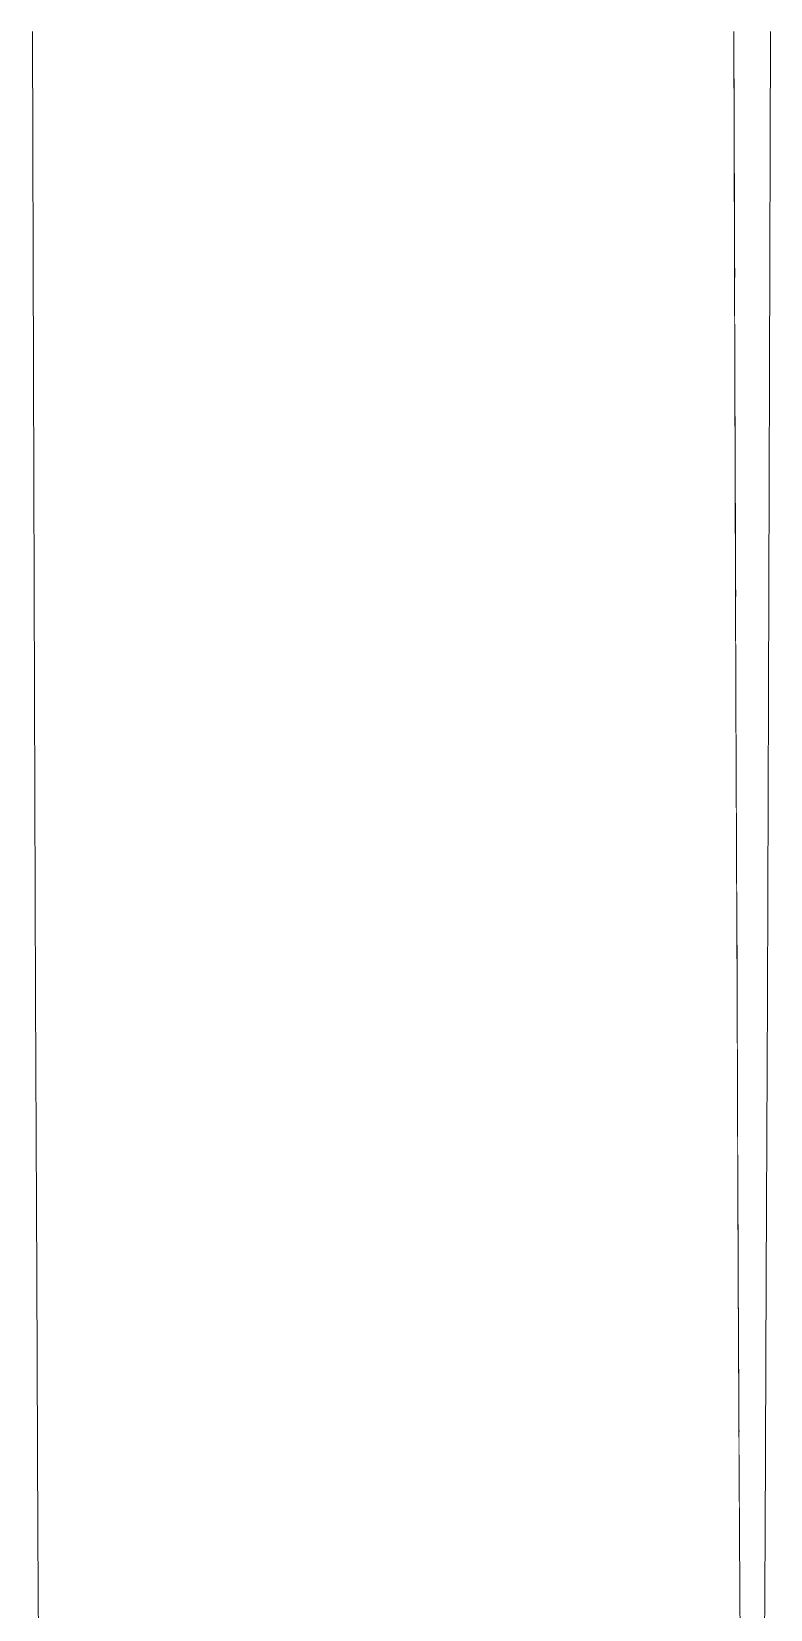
# Model space of a CAD drawing. Header units: metres. Extents: x -0.7 to 10.5, y -2 to 12.8.
# Drawn here: x 6.43661 to 6.45031, y 1.95967 to 1.9889 of the extents above; entities that cross this region are included whole.
import ezdxf

# ---------------------------------------------------------------- set-up
doc = ezdxf.new("R2010")
doc.units = ezdxf.units.M
doc.header["$MEASUREMENT"] = 0
doc.linetypes.add('Xref_Alzado 1$0$Wipeout_Contour', pattern=[1000, 0, -1000])
doc.layers.add('Xref_Alzado 1$0$Interior - Mobiliario', color=7, linetype='Continuous')
doc.layers.add('Xref_Alzado 1$0$Interior - Mobiliario _Pen_No__81', color=7, linetype='Continuous', lineweight=13, true_color=0x6a6a6a)

# ---------------------------------------------------------------- blocks, each defined once
blk = doc.blocks.new('Xref_Alzado 1$0$Section Element_140')
at = {"color": 254, "linetype": 'Xref_Alzado 1$0$Wipeout_Contour', "lineweight": 0, "ltscale": 47225.694819}
blk.add_wipeout([(-11597.965, -2204.446), (-11598.191, -2205.381), (-11598.175, -2212.12), (-11597.949, -2211.095)], dxfattribs=at).dxf.layer = 'Xref_Alzado 1$0$Interior - Mobiliario'
at = {"color": 254, "linetype": 'Xref_Alzado 1$0$Wipeout_Contour', "lineweight": 0, "ltscale": 47228.131321}
blk.add_wipeout([(-11598.191, -2205.381), (-11598.845, -2206.253), (-11598.828, -2213.075), (-11598.175, -2212.12)], dxfattribs=at).dxf.layer = 'Xref_Alzado 1$0$Interior - Mobiliario'
at = {"color": 254, "linetype": 'Xref_Alzado 1$0$Wipeout_Contour', "lineweight": 0, "ltscale": 47232.087799}
blk.add_wipeout([(-11598.845, -2206.253), (-11599.882, -2207.001), (-11599.865, -2213.895), (-11598.828, -2213.075)], dxfattribs=at).dxf.layer = 'Xref_Alzado 1$0$Interior - Mobiliario'
at = {"color": 254, "linetype": 'Xref_Alzado 1$0$Wipeout_Contour', "lineweight": 0, "ltscale": 47230.519729}
blk.add_wipeout([(-11597.949, -2211.095), (-11598.175, -2212.12), (-11598.157, -2218.528), (-11597.931, -2217.418)], dxfattribs=at).dxf.layer = 'Xref_Alzado 1$0$Interior - Mobiliario'
at = {"color": 254, "linetype": 'Xref_Alzado 1$0$Wipeout_Contour', "lineweight": 0, "ltscale": 47237.294112}
blk.add_wipeout([(-11599.882, -2207.001), (-11601.231, -2207.575), (-11601.214, -2214.524), (-11599.865, -2213.895)], dxfattribs=at).dxf.layer = 'Xref_Alzado 1$0$Interior - Mobiliario'
at = {"color": 254, "linetype": 'Xref_Alzado 1$0$Wipeout_Contour', "lineweight": 0, "ltscale": 47233.020468}
blk.add_wipeout([(-11598.175, -2212.12), (-11598.828, -2213.075), (-11598.81, -2219.562), (-11598.157, -2218.528)], dxfattribs=at).dxf.layer = 'Xref_Alzado 1$0$Interior - Mobiliario'
at = {"color": 254, "linetype": 'Xref_Alzado 1$0$Wipeout_Contour', "lineweight": 0, "ltscale": 47243.395317}
blk.add_wipeout([(-11601.231, -2207.575), (-11602.8, -2207.936), (-11602.783, -2214.919), (-11601.214, -2214.524)], dxfattribs=at).dxf.layer = 'Xref_Alzado 1$0$Interior - Mobiliario'
at = {"color": 254, "linetype": 'Xref_Alzado 1$0$Wipeout_Contour', "lineweight": 0, "ltscale": 47237.034421}
blk.add_wipeout([(-11598.828, -2213.075), (-11599.865, -2213.895), (-11599.846, -2220.45), (-11598.81, -2219.562)], dxfattribs=at).dxf.layer = 'Xref_Alzado 1$0$Interior - Mobiliario'
at = {"color": 254, "linetype": 'Xref_Alzado 1$0$Wipeout_Contour', "lineweight": 0, "ltscale": 47235.095935}
blk.add_wipeout([(-11597.931, -2217.418), (-11598.157, -2218.528), (-11598.137, -2224.579), (-11597.912, -2223.388)], dxfattribs=at).dxf.layer = 'Xref_Alzado 1$0$Interior - Mobiliario'
at = {"color": 254, "linetype": 'Xref_Alzado 1$0$Wipeout_Contour', "lineweight": 0, "ltscale": 47249.975574}
blk.add_wipeout([(-11602.8, -2207.936), (-11604.483, -2208.059), (-11604.466, -2215.054), (-11602.783, -2214.919)], dxfattribs=at).dxf.layer = 'Xref_Alzado 1$0$Interior - Mobiliario'
at = {"color": 254, "linetype": 'Xref_Alzado 1$0$Wipeout_Contour', "lineweight": 0, "ltscale": 47242.287477}
blk.add_wipeout([(-11599.865, -2213.895), (-11601.214, -2214.524), (-11601.195, -2221.132), (-11599.846, -2220.45)], dxfattribs=at).dxf.layer = 'Xref_Alzado 1$0$Interior - Mobiliario'
at = {"color": 254, "linetype": 'Xref_Alzado 1$0$Wipeout_Contour', "lineweight": 0, "ltscale": 47237.657766}
blk.add_wipeout([(-11598.157, -2218.528), (-11598.81, -2219.562), (-11598.79, -2225.688), (-11598.137, -2224.579)], dxfattribs=at).dxf.layer = 'Xref_Alzado 1$0$Interior - Mobiliario'
at = {"color": 254, "linetype": 'Xref_Alzado 1$0$Wipeout_Contour', "lineweight": 0, "ltscale": 47256.585837}
blk.add_wipeout([(-11604.483, -2208.059), (-11606.165, -2207.936), (-11606.148, -2214.919), (-11604.466, -2215.054)], dxfattribs=at).dxf.layer = 'Xref_Alzado 1$0$Interior - Mobiliario'
at = {"color": 254, "linetype": 'Xref_Alzado 1$0$Wipeout_Contour', "lineweight": 0, "ltscale": 47248.421483}
blk.add_wipeout([(-11601.214, -2214.524), (-11602.783, -2214.919), (-11602.765, -2221.56), (-11601.195, -2221.132)], dxfattribs=at).dxf.layer = 'Xref_Alzado 1$0$Interior - Mobiliario'
at = {"color": 254, "linetype": 'Xref_Alzado 1$0$Wipeout_Contour', "lineweight": 0, "ltscale": 47241.726381}
blk.add_wipeout([(-11598.81, -2219.562), (-11599.846, -2220.45), (-11599.827, -2226.64), (-11598.79, -2225.688)], dxfattribs=at).dxf.layer = 'Xref_Alzado 1$0$Interior - Mobiliario'
at = {"color": 254, "linetype": 'Xref_Alzado 1$0$Wipeout_Contour', "lineweight": 0, "ltscale": 47239.401692}
blk.add_wipeout([(-11597.912, -2223.388), (-11598.137, -2224.579), (-11598.117, -2230.245), (-11597.891, -2228.98)], dxfattribs=at).dxf.layer = 'Xref_Alzado 1$0$Interior - Mobiliario'
at = {"color": 254, "linetype": 'Xref_Alzado 1$0$Wipeout_Contour', "lineweight": 0, "ltscale": 47262.775698}
blk.add_wipeout([(-11606.165, -2207.936), (-11607.731, -2207.575), (-11607.714, -2214.524), (-11606.148, -2214.919)], dxfattribs=at).dxf.layer = 'Xref_Alzado 1$0$Interior - Mobiliario'
at = {"color": 254, "linetype": 'Xref_Alzado 1$0$Wipeout_Contour', "lineweight": 0, "ltscale": 47255.018351}
blk.add_wipeout([(-11602.783, -2214.919), (-11604.466, -2215.054), (-11604.448, -2221.706), (-11602.765, -2221.56)], dxfattribs=at).dxf.layer = 'Xref_Alzado 1$0$Interior - Mobiliario'
at = {"color": 254, "linetype": 'Xref_Alzado 1$0$Wipeout_Contour', "lineweight": 0, "ltscale": 47247.023895}
blk.add_wipeout([(-11599.846, -2220.45), (-11601.195, -2221.132), (-11601.175, -2227.371), (-11599.827, -2226.64)], dxfattribs=at).dxf.layer = 'Xref_Alzado 1$0$Interior - Mobiliario'
at = {"color": 254, "linetype": 'Xref_Alzado 1$0$Wipeout_Contour', "lineweight": 0, "ltscale": 47242.02115}
blk.add_wipeout([(-11598.137, -2224.579), (-11598.79, -2225.688), (-11598.77, -2231.425), (-11598.117, -2230.245)], dxfattribs=at).dxf.layer = 'Xref_Alzado 1$0$Interior - Mobiliario'
at = {"color": 254, "linetype": 'Xref_Alzado 1$0$Wipeout_Contour', "lineweight": 0, "ltscale": 47268.124055}
blk.add_wipeout([(-11607.731, -2207.575), (-11609.074, -2207.001), (-11609.057, -2213.895), (-11607.714, -2214.524)], dxfattribs=at).dxf.layer = 'Xref_Alzado 1$0$Interior - Mobiliario'
at = {"color": 254, "linetype": 'Xref_Alzado 1$0$Wipeout_Contour', "lineweight": 0, "ltscale": 47261.627897}
blk.add_wipeout([(-11604.466, -2215.054), (-11606.148, -2214.919), (-11606.129, -2221.56), (-11604.448, -2221.706)], dxfattribs=at).dxf.layer = 'Xref_Alzado 1$0$Interior - Mobiliario'
at = {"color": 254, "linetype": 'Xref_Alzado 1$0$Wipeout_Contour', "lineweight": 0, "ltscale": 47253.189102}
blk.add_wipeout([(-11601.195, -2221.132), (-11602.765, -2221.56), (-11602.745, -2227.83), (-11601.175, -2227.371)], dxfattribs=at).dxf.layer = 'Xref_Alzado 1$0$Interior - Mobiliario'
at = {"color": 254, "linetype": 'Xref_Alzado 1$0$Wipeout_Contour', "lineweight": 0, "ltscale": 47246.141332}
blk.add_wipeout([(-11598.79, -2225.688), (-11599.827, -2226.64), (-11599.806, -2232.437), (-11598.77, -2231.425)], dxfattribs=at).dxf.layer = 'Xref_Alzado 1$0$Interior - Mobiliario'
at = {"color": 254, "linetype": 'Xref_Alzado 1$0$Wipeout_Contour', "lineweight": 0, "ltscale": 47243.416392}
blk.add_wipeout([(-11597.891, -2228.98), (-11598.117, -2230.245), (-11598.095, -2235.505), (-11597.87, -2234.169)], dxfattribs=at).dxf.layer = 'Xref_Alzado 1$0$Interior - Mobiliario'
at = {"color": 254, "linetype": 'Xref_Alzado 1$0$Wipeout_Contour', "lineweight": 0, "ltscale": 47272.266522}
blk.add_wipeout([(-11609.074, -2207.001), (-11610.103, -2206.253), (-11610.086, -2213.075), (-11609.057, -2213.895)], dxfattribs=at).dxf.layer = 'Xref_Alzado 1$0$Interior - Mobiliario'
at = {"color": 254, "linetype": 'Xref_Alzado 1$0$Wipeout_Contour', "lineweight": 0, "ltscale": 47267.799767}
blk.add_wipeout([(-11606.148, -2214.919), (-11607.714, -2214.524), (-11607.695, -2221.132), (-11606.129, -2221.56)], dxfattribs=at).dxf.layer = 'Xref_Alzado 1$0$Interior - Mobiliario'
at = {"color": 254, "linetype": 'Xref_Alzado 1$0$Wipeout_Contour', "lineweight": 0, "ltscale": 47259.80177}
blk.add_wipeout([(-11602.765, -2221.56), (-11604.448, -2221.706), (-11604.427, -2227.987), (-11602.745, -2227.83)], dxfattribs=at).dxf.layer = 'Xref_Alzado 1$0$Interior - Mobiliario'
at = {"color": 254, "linetype": 'Xref_Alzado 1$0$Wipeout_Contour', "lineweight": 0, "ltscale": 47251.480788}
blk.add_wipeout([(-11599.827, -2226.64), (-11601.175, -2227.371), (-11601.154, -2233.214), (-11599.806, -2232.437)], dxfattribs=at).dxf.layer = 'Xref_Alzado 1$0$Interior - Mobiliario'
at = {"color": 254, "linetype": 'Xref_Alzado 1$0$Wipeout_Contour', "lineweight": 0, "ltscale": 47246.089713}
blk.add_wipeout([(-11598.117, -2230.245), (-11598.77, -2231.425), (-11598.747, -2236.749), (-11598.095, -2235.505)], dxfattribs=at).dxf.layer = 'Xref_Alzado 1$0$Interior - Mobiliario'
at = {"color": 254, "linetype": 'Xref_Alzado 1$0$Wipeout_Contour', "lineweight": 0, "ltscale": 47274.920832}
blk.add_wipeout([(-11610.103, -2206.253), (-11610.748, -2205.381), (-11610.732, -2212.12), (-11610.086, -2213.075)], dxfattribs=at).dxf.layer = 'Xref_Alzado 1$0$Interior - Mobiliario'
at = {"color": 254, "linetype": 'Xref_Alzado 1$0$Wipeout_Contour', "lineweight": 0, "ltscale": 47273.114102}
blk.add_wipeout([(-11607.714, -2214.524), (-11609.057, -2213.895), (-11609.039, -2220.45), (-11607.695, -2221.132)], dxfattribs=at).dxf.layer = 'Xref_Alzado 1$0$Interior - Mobiliario'
at = {"color": 254, "linetype": 'Xref_Alzado 1$0$Wipeout_Contour', "lineweight": 0, "ltscale": 47266.410633}
blk.add_wipeout([(-11604.448, -2221.706), (-11606.129, -2221.56), (-11606.109, -2227.83), (-11604.427, -2227.987)], dxfattribs=at).dxf.layer = 'Xref_Alzado 1$0$Interior - Mobiliario'
at = {"color": 254, "linetype": 'Xref_Alzado 1$0$Wipeout_Contour', "lineweight": 0, "ltscale": 47257.675428}
blk.add_wipeout([(-11601.175, -2227.371), (-11602.745, -2227.83), (-11602.723, -2233.703), (-11601.154, -2233.214)], dxfattribs=at).dxf.layer = 'Xref_Alzado 1$0$Interior - Mobiliario'
at = {"color": 254, "linetype": 'Xref_Alzado 1$0$Wipeout_Contour', "lineweight": 0, "ltscale": 47250.258092}
blk.add_wipeout([(-11598.77, -2231.425), (-11599.806, -2232.437), (-11599.783, -2237.818), (-11598.747, -2236.749)], dxfattribs=at).dxf.layer = 'Xref_Alzado 1$0$Interior - Mobiliario'
at = {"color": 254, "linetype": 'Xref_Alzado 1$0$Wipeout_Contour', "lineweight": 0, "ltscale": 47247.120697}
blk.add_wipeout([(-11597.87, -2234.169), (-11598.095, -2235.505), (-11598.072, -2240.333), (-11597.847, -2238.934)], dxfattribs=at).dxf.layer = 'Xref_Alzado 1$0$Interior - Mobiliario'
at = {"color": 254, "linetype": 'Xref_Alzado 1$0$Wipeout_Contour', "lineweight": 0, "ltscale": 47275.905726}
blk.add_wipeout([(-11610.748, -2205.381), (-11610.965, -2204.446), (-11610.948, -2211.095), (-11610.732, -2212.12)], dxfattribs=at).dxf.layer = 'Xref_Alzado 1$0$Interior - Mobiliario'
at = {"color": 254, "linetype": 'Xref_Alzado 1$0$Wipeout_Contour', "lineweight": 0, "ltscale": 47277.208852}
blk.add_wipeout([(-11609.057, -2213.895), (-11610.086, -2213.075), (-11610.068, -2219.562), (-11609.039, -2220.45)], dxfattribs=at).dxf.layer = 'Xref_Alzado 1$0$Interior - Mobiliario'
at = {"color": 254, "linetype": 'Xref_Alzado 1$0$Wipeout_Contour', "lineweight": 0, "ltscale": 47272.565391}
blk.add_wipeout([(-11606.129, -2221.56), (-11607.695, -2221.132), (-11607.675, -2227.371), (-11606.109, -2227.83)], dxfattribs=at).dxf.layer = 'Xref_Alzado 1$0$Interior - Mobiliario'
at = {"color": 254, "linetype": 'Xref_Alzado 1$0$Wipeout_Contour', "lineweight": 0, "ltscale": 47264.303003}
blk.add_wipeout([(-11602.745, -2227.83), (-11604.427, -2227.987), (-11604.406, -2233.87), (-11602.723, -2233.703)], dxfattribs=at).dxf.layer = 'Xref_Alzado 1$0$Interior - Mobiliario'
at = {"color": 254, "linetype": 'Xref_Alzado 1$0$Wipeout_Contour', "lineweight": 0, "ltscale": 47255.636751}
blk.add_wipeout([(-11599.806, -2232.437), (-11601.154, -2233.214), (-11601.131, -2238.637), (-11599.783, -2237.818)], dxfattribs=at).dxf.layer = 'Xref_Alzado 1$0$Interior - Mobiliario'
at = {"color": 254, "linetype": 'Xref_Alzado 1$0$Wipeout_Contour', "lineweight": 0, "ltscale": 47249.843827}
blk.add_wipeout([(-11598.095, -2235.505), (-11598.747, -2236.749), (-11598.724, -2241.637), (-11598.072, -2240.333)], dxfattribs=at).dxf.layer = 'Xref_Alzado 1$0$Interior - Mobiliario'
at = {"color": 254, "linetype": 'Xref_Alzado 1$0$Wipeout_Contour', "lineweight": 0, "ltscale": 47279.80502}
blk.add_wipeout([(-11610.086, -2213.075), (-11610.732, -2212.12), (-11610.714, -2218.528), (-11610.068, -2219.562)], dxfattribs=at).dxf.layer = 'Xref_Alzado 1$0$Interior - Mobiliario'
at = {"color": 254, "linetype": 'Xref_Alzado 1$0$Wipeout_Contour', "lineweight": 0, "ltscale": 47277.847367}
blk.add_wipeout([(-11607.695, -2221.132), (-11609.039, -2220.45), (-11609.019, -2226.64), (-11607.675, -2227.371)], dxfattribs=at).dxf.layer = 'Xref_Alzado 1$0$Interior - Mobiliario'
at = {"color": 254, "linetype": 'Xref_Alzado 1$0$Wipeout_Contour', "lineweight": 0, "ltscale": 47270.911223}
blk.add_wipeout([(-11604.427, -2227.987), (-11606.109, -2227.83), (-11606.088, -2233.703), (-11604.406, -2233.87)], dxfattribs=at).dxf.layer = 'Xref_Alzado 1$0$Interior - Mobiliario'
at = {"color": 254, "linetype": 'Xref_Alzado 1$0$Wipeout_Contour', "lineweight": 0, "ltscale": 47261.858904}
blk.add_wipeout([(-11601.154, -2233.214), (-11602.723, -2233.703), (-11602.701, -2239.153), (-11601.131, -2238.637)], dxfattribs=at).dxf.layer = 'Xref_Alzado 1$0$Interior - Mobiliario'
at = {"color": 254, "linetype": 'Xref_Alzado 1$0$Wipeout_Contour', "lineweight": 0, "ltscale": 47254.056778}
blk.add_wipeout([(-11598.747, -2236.749), (-11599.783, -2237.818), (-11599.76, -2242.757), (-11598.724, -2241.637)], dxfattribs=at).dxf.layer = 'Xref_Alzado 1$0$Interior - Mobiliario'
at = {"color": 254, "linetype": 'Xref_Alzado 1$0$Wipeout_Contour', "lineweight": 0, "ltscale": 47250.496653}
blk.add_wipeout([(-11597.847, -2238.934), (-11598.072, -2240.333), (-11598.048, -2244.711), (-11597.823, -2243.253)], dxfattribs=at).dxf.layer = 'Xref_Alzado 1$0$Interior - Mobiliario'
at = {"color": 254, "linetype": 'Xref_Alzado 1$0$Wipeout_Contour', "lineweight": 0, "ltscale": 47280.72529}
blk.add_wipeout([(-11610.732, -2212.12), (-11610.948, -2211.095), (-11610.931, -2217.418), (-11610.714, -2218.528)], dxfattribs=at).dxf.layer = 'Xref_Alzado 1$0$Interior - Mobiliario'
at = {"color": 254, "linetype": 'Xref_Alzado 1$0$Wipeout_Contour', "lineweight": 0, "ltscale": 47281.896735}
blk.add_wipeout([(-11609.039, -2220.45), (-11610.068, -2219.562), (-11610.049, -2225.688), (-11609.019, -2226.64)], dxfattribs=at).dxf.layer = 'Xref_Alzado 1$0$Interior - Mobiliario'
at = {"color": 254, "linetype": 'Xref_Alzado 1$0$Wipeout_Contour', "lineweight": 0, "ltscale": 47277.049838}
blk.add_wipeout([(-11606.109, -2227.83), (-11607.675, -2227.371), (-11607.654, -2233.214), (-11606.088, -2233.703)], dxfattribs=at).dxf.layer = 'Xref_Alzado 1$0$Interior - Mobiliario'
at = {"color": 254, "linetype": 'Xref_Alzado 1$0$Wipeout_Contour', "lineweight": 0, "ltscale": 47268.500412}
blk.add_wipeout([(-11602.723, -2233.703), (-11604.406, -2233.87), (-11604.383, -2239.329), (-11602.701, -2239.153)], dxfattribs=at).dxf.layer = 'Xref_Alzado 1$0$Interior - Mobiliario'
at = {"color": 254, "linetype": 'Xref_Alzado 1$0$Wipeout_Contour', "lineweight": 0, "ltscale": 59059.328682}
blk.add_wipeout([(-11597.856, -2237.017), (-11597.847, -2238.934), (-11597.834, -2241.352), (-11597.621, -2241.795), (-11597.598, -2237.534)], dxfattribs=at).dxf.layer = 'Xref_Alzado 1$0$Interior - Mobiliario'
at = {"color": 254, "linetype": 'Xref_Alzado 1$0$Wipeout_Contour', "lineweight": 0, "ltscale": 47259.471691}
blk.add_wipeout([(-11599.783, -2237.818), (-11601.131, -2238.637), (-11601.108, -2243.617), (-11599.76, -2242.757)], dxfattribs=at).dxf.layer = 'Xref_Alzado 1$0$Interior - Mobiliario'
at = {"layer": 'Xref_Alzado 1$0$Interior - Mobiliario _Pen_No__81', "color": 251, "linetype": 'Continuous', "lineweight": 13, "true_color": 0x6a6a6a}
blk.add_line((-11597.847, -2238.934), (-11597.823, -2243.253), dxfattribs=at)
at = {"color": 254, "linetype": 'Xref_Alzado 1$0$Wipeout_Contour', "lineweight": 0, "ltscale": 47284.437606}
blk.add_wipeout([(-11610.068, -2219.562), (-11610.714, -2218.528), (-11610.694, -2224.579), (-11610.049, -2225.688)], dxfattribs=at).dxf.layer = 'Xref_Alzado 1$0$Interior - Mobiliario'
at = {"color": 254, "linetype": 'Xref_Alzado 1$0$Wipeout_Contour', "lineweight": 0, "ltscale": 47282.301286}
blk.add_wipeout([(-11607.675, -2227.371), (-11609.019, -2226.64), (-11608.998, -2232.437), (-11607.654, -2233.214)], dxfattribs=at).dxf.layer = 'Xref_Alzado 1$0$Interior - Mobiliario'
at = {"color": 254, "linetype": 'Xref_Alzado 1$0$Wipeout_Contour', "lineweight": 0, "ltscale": 47275.108031}
blk.add_wipeout([(-11604.406, -2233.87), (-11606.088, -2233.703), (-11606.065, -2239.153), (-11604.383, -2239.329)], dxfattribs=at).dxf.layer = 'Xref_Alzado 1$0$Interior - Mobiliario'
at = {"color": 254, "linetype": 'Xref_Alzado 1$0$Wipeout_Contour', "lineweight": 0, "ltscale": 47247.641246}
blk.add_wipeout([(-11597.598, -2237.534), (-11597.621, -2241.795), (-11597.397, -2243.253), (-11597.373, -2238.934)], dxfattribs=at).dxf.layer = 'Xref_Alzado 1$0$Interior - Mobiliario'
at = {"color": 254, "linetype": 'Xref_Alzado 1$0$Wipeout_Contour', "lineweight": 0, "ltscale": 47265.719288}
blk.add_wipeout([(-11601.131, -2238.637), (-11602.701, -2239.153), (-11602.677, -2244.157), (-11601.108, -2243.617)], dxfattribs=at).dxf.layer = 'Xref_Alzado 1$0$Interior - Mobiliario'
at = {"color": 254, "linetype": 'Xref_Alzado 1$0$Wipeout_Contour', "lineweight": 0, "ltscale": 47285.296418}
blk.add_wipeout([(-11610.714, -2218.528), (-11610.931, -2217.418), (-11610.912, -2223.388), (-11610.694, -2224.579)], dxfattribs=at).dxf.layer = 'Xref_Alzado 1$0$Interior - Mobiliario'
at = {"color": 254, "linetype": 'Xref_Alzado 1$0$Wipeout_Contour', "lineweight": 0, "ltscale": 47286.30784}
blk.add_wipeout([(-11609.019, -2226.64), (-11610.049, -2225.688), (-11610.028, -2231.425), (-11608.998, -2232.437)], dxfattribs=at).dxf.layer = 'Xref_Alzado 1$0$Interior - Mobiliario'
at = {"color": 254, "linetype": 'Xref_Alzado 1$0$Wipeout_Contour', "lineweight": 0, "ltscale": 59055.011023}
blk.add_wipeout([(-11597.878, -2232.257), (-11597.87, -2234.169), (-11597.856, -2237.017), (-11597.598, -2237.534), (-11597.575, -2232.834)], dxfattribs=at).dxf.layer = 'Xref_Alzado 1$0$Interior - Mobiliario'
at = {"color": 254, "linetype": 'Xref_Alzado 1$0$Wipeout_Contour', "lineweight": 0, "ltscale": 47281.231556}
blk.add_wipeout([(-11606.088, -2233.703), (-11607.654, -2233.214), (-11607.631, -2238.637), (-11606.065, -2239.153)], dxfattribs=at).dxf.layer = 'Xref_Alzado 1$0$Interior - Mobiliario'
at = {"color": 254, "linetype": 'Xref_Alzado 1$0$Wipeout_Contour', "lineweight": 0, "ltscale": 47272.373681}
blk.add_wipeout([(-11602.701, -2239.153), (-11604.383, -2239.329), (-11604.359, -2244.341), (-11602.677, -2244.157)], dxfattribs=at).dxf.layer = 'Xref_Alzado 1$0$Interior - Mobiliario'
at = {"layer": 'Xref_Alzado 1$0$Interior - Mobiliario _Pen_No__81', "color": 251, "linetype": 'Continuous', "lineweight": 13, "true_color": 0x6a6a6a}
for p, q in [((-11610.948, -2211.095), (-11610.931, -2217.418)), ((-11597.87, -2234.169), (-11597.847, -2238.934))]:
    blk.add_line(p, q, dxfattribs=at)
at = {"color": 254, "linetype": 'Xref_Alzado 1$0$Wipeout_Contour', "lineweight": 0, "ltscale": 47288.796548}
blk.add_wipeout([(-11610.049, -2225.688), (-11610.694, -2224.579), (-11610.674, -2230.245), (-11610.028, -2231.425)], dxfattribs=at).dxf.layer = 'Xref_Alzado 1$0$Interior - Mobiliario'
at = {"color": 254, "linetype": 'Xref_Alzado 1$0$Wipeout_Contour', "lineweight": 0, "ltscale": 47286.454469}
blk.add_wipeout([(-11607.654, -2233.214), (-11608.998, -2232.437), (-11608.975, -2237.818), (-11607.631, -2238.637)], dxfattribs=at).dxf.layer = 'Xref_Alzado 1$0$Interior - Mobiliario'
at = {"color": 254, "linetype": 'Xref_Alzado 1$0$Wipeout_Contour', "lineweight": 0, "ltscale": 47244.131274}
blk.add_wipeout([(-11597.575, -2232.834), (-11597.598, -2237.534), (-11597.373, -2238.934), (-11597.35, -2234.169)], dxfattribs=at).dxf.layer = 'Xref_Alzado 1$0$Interior - Mobiliario'
at = {"color": 254, "linetype": 'Xref_Alzado 1$0$Wipeout_Contour', "lineweight": 0, "ltscale": 47278.980743}
blk.add_wipeout([(-11604.383, -2239.329), (-11606.065, -2239.153), (-11606.041, -2244.157), (-11604.359, -2244.341)], dxfattribs=at).dxf.layer = 'Xref_Alzado 1$0$Interior - Mobiliario'
at = {"layer": 'Xref_Alzado 1$0$Interior - Mobiliario _Pen_No__81', "color": 251, "linetype": 'Continuous', "lineweight": 13, "true_color": 0x6a6a6a}
blk.add_line((-11597.397, -2243.253), (-11597.373, -2238.934), dxfattribs=at)
at = {"color": 254, "linetype": 'Xref_Alzado 1$0$Wipeout_Contour', "lineweight": 0, "ltscale": 47289.597388}
blk.add_wipeout([(-11610.694, -2224.579), (-11610.912, -2223.388), (-11610.891, -2228.98), (-11610.674, -2230.245)], dxfattribs=at).dxf.layer = 'Xref_Alzado 1$0$Interior - Mobiliario'
at = {"color": 254, "linetype": 'Xref_Alzado 1$0$Wipeout_Contour', "lineweight": 0, "ltscale": 59050.305623}
blk.add_wipeout([(-11597.898, -2227.093), (-11597.891, -2228.98), (-11597.878, -2232.257), (-11597.575, -2232.834), (-11597.554, -2227.714)], dxfattribs=at).dxf.layer = 'Xref_Alzado 1$0$Interior - Mobiliario'
at = {"color": 254, "linetype": 'Xref_Alzado 1$0$Wipeout_Contour', "lineweight": 0, "ltscale": 47290.421007}
blk.add_wipeout([(-11608.998, -2232.437), (-11610.028, -2231.425), (-11610.006, -2236.749), (-11608.975, -2237.818)], dxfattribs=at).dxf.layer = 'Xref_Alzado 1$0$Interior - Mobiliario'
at = {"color": 254, "linetype": 'Xref_Alzado 1$0$Wipeout_Contour', "lineweight": 0, "ltscale": 47285.090314}
blk.add_wipeout([(-11606.065, -2239.153), (-11607.631, -2238.637), (-11607.608, -2243.617), (-11606.041, -2244.157)], dxfattribs=at).dxf.layer = 'Xref_Alzado 1$0$Interior - Mobiliario'
at = {"layer": 'Xref_Alzado 1$0$Interior - Mobiliario _Pen_No__81', "color": 251, "linetype": 'Continuous', "lineweight": 13, "true_color": 0x6a6a6a}
for p, q in [((-11610.931, -2217.418), (-11610.912, -2223.388)), ((-11597.891, -2228.98), (-11597.87, -2234.169))]:
    blk.add_line(p, q, dxfattribs=at)
at = {"color": 254, "linetype": 'Xref_Alzado 1$0$Wipeout_Contour', "lineweight": 0, "ltscale": 47240.305945}
blk.add_wipeout([(-11597.554, -2227.714), (-11597.575, -2232.834), (-11597.35, -2234.169), (-11597.329, -2228.98)], dxfattribs=at).dxf.layer = 'Xref_Alzado 1$0$Interior - Mobiliario'
at = {"color": 254, "linetype": 'Xref_Alzado 1$0$Wipeout_Contour', "lineweight": 0, "ltscale": 47292.860958}
blk.add_wipeout([(-11610.028, -2231.425), (-11610.674, -2230.245), (-11610.652, -2235.505), (-11610.006, -2236.749)], dxfattribs=at).dxf.layer = 'Xref_Alzado 1$0$Interior - Mobiliario'
at = {"color": 254, "linetype": 'Xref_Alzado 1$0$Wipeout_Contour', "lineweight": 0, "ltscale": 47290.286838}
blk.add_wipeout([(-11607.631, -2238.637), (-11608.975, -2237.818), (-11608.952, -2242.757), (-11607.608, -2243.617)], dxfattribs=at).dxf.layer = 'Xref_Alzado 1$0$Interior - Mobiliario'
at = {"layer": 'Xref_Alzado 1$0$Interior - Mobiliario _Pen_No__81', "color": 251, "linetype": 'Continuous', "lineweight": 13, "true_color": 0x6a6a6a}
blk.add_line((-11597.373, -2238.934), (-11597.35, -2234.169), dxfattribs=at)
at = {"color": 254, "linetype": 'Xref_Alzado 1$0$Wipeout_Contour', "lineweight": 0, "ltscale": 59045.234017}
blk.add_wipeout([(-11597.918, -2221.547), (-11597.912, -2223.388), (-11597.898, -2227.093), (-11597.554, -2227.714), (-11597.534, -2222.198)], dxfattribs=at).dxf.layer = 'Xref_Alzado 1$0$Interior - Mobiliario'
at = {"color": 254, "linetype": 'Xref_Alzado 1$0$Wipeout_Contour', "lineweight": 0, "ltscale": 47293.607617}
blk.add_wipeout([(-11610.674, -2230.245), (-11610.891, -2228.98), (-11610.87, -2234.169), (-11610.652, -2235.505)], dxfattribs=at).dxf.layer = 'Xref_Alzado 1$0$Interior - Mobiliario'
at = {"color": 254, "linetype": 'Xref_Alzado 1$0$Wipeout_Contour', "lineweight": 0, "ltscale": 47294.216368}
blk.add_wipeout([(-11608.975, -2237.818), (-11610.006, -2236.749), (-11609.982, -2241.637), (-11608.952, -2242.757)], dxfattribs=at).dxf.layer = 'Xref_Alzado 1$0$Interior - Mobiliario'
at = {"layer": 'Xref_Alzado 1$0$Interior - Mobiliario _Pen_No__81', "color": 251, "linetype": 'Continuous', "lineweight": 13, "true_color": 0x6a6a6a}
for p, q in [((-11610.912, -2223.388), (-11610.891, -2228.98)), ((-11597.912, -2223.388), (-11597.891, -2228.98))]:
    blk.add_line(p, q, dxfattribs=at)
at = {"color": 254, "linetype": 'Xref_Alzado 1$0$Wipeout_Contour', "lineweight": 0, "ltscale": 47236.183506}
blk.add_wipeout([(-11597.534, -2222.198), (-11597.554, -2227.714), (-11597.329, -2228.98), (-11597.308, -2223.388)], dxfattribs=at).dxf.layer = 'Xref_Alzado 1$0$Interior - Mobiliario'
at = {"color": 254, "linetype": 'Xref_Alzado 1$0$Wipeout_Contour', "lineweight": 0, "ltscale": 47296.611231}
blk.add_wipeout([(-11610.006, -2236.749), (-11610.652, -2235.505), (-11610.629, -2240.333), (-11609.982, -2241.637)], dxfattribs=at).dxf.layer = 'Xref_Alzado 1$0$Interior - Mobiliario'
at = {"layer": 'Xref_Alzado 1$0$Interior - Mobiliario _Pen_No__81', "color": 251, "linetype": 'Continuous', "lineweight": 13, "true_color": 0x6a6a6a}
blk.add_line((-11597.35, -2234.169), (-11597.329, -2228.98), dxfattribs=at)
at = {"color": 254, "linetype": 'Xref_Alzado 1$0$Wipeout_Contour', "lineweight": 0, "ltscale": 59039.819793}
blk.add_wipeout([(-11597.936, -2215.642), (-11597.931, -2217.418), (-11597.918, -2221.547), (-11597.534, -2222.198), (-11597.515, -2216.308)], dxfattribs=at).dxf.layer = 'Xref_Alzado 1$0$Interior - Mobiliario'
at = {"color": 254, "linetype": 'Xref_Alzado 1$0$Wipeout_Contour', "lineweight": 0, "ltscale": 47297.307785}
blk.add_wipeout([(-11610.652, -2235.505), (-11610.87, -2234.169), (-11610.847, -2238.934), (-11610.629, -2240.333)], dxfattribs=at).dxf.layer = 'Xref_Alzado 1$0$Interior - Mobiliario'
at = {"layer": 'Xref_Alzado 1$0$Interior - Mobiliario _Pen_No__81', "color": 251, "linetype": 'Continuous', "lineweight": 13, "true_color": 0x6a6a6a}
for p, q in [((-11597.931, -2217.418), (-11597.912, -2223.388)), ((-11610.891, -2228.98), (-11610.87, -2234.169))]:
    blk.add_line(p, q, dxfattribs=at)
at = {"color": 254, "linetype": 'Xref_Alzado 1$0$Wipeout_Contour', "lineweight": 0, "ltscale": 47231.783428}
blk.add_wipeout([(-11597.515, -2216.308), (-11597.534, -2222.198), (-11597.308, -2223.388), (-11597.289, -2217.418)], dxfattribs=at).dxf.layer = 'Xref_Alzado 1$0$Interior - Mobiliario'
at = {"color": 254, "linetype": 'Xref_Alzado 1$0$Wipeout_Contour', "lineweight": 0, "ltscale": 47300.67996}
blk.add_wipeout([(-11610.629, -2240.333), (-11610.847, -2238.934), (-11610.823, -2243.253), (-11610.605, -2244.711)], dxfattribs=at).dxf.layer = 'Xref_Alzado 1$0$Interior - Mobiliario'
at = {"layer": 'Xref_Alzado 1$0$Interior - Mobiliario _Pen_No__81', "color": 251, "linetype": 'Continuous', "lineweight": 13, "true_color": 0x6a6a6a}
for p, q in [((-11597.329, -2228.98), (-11597.308, -2223.388)), ((-11610.87, -2234.169), (-11610.847, -2238.934)), ((-11610.847, -2238.934), (-11610.823, -2243.253))]:
    blk.add_line(p, q, dxfattribs=at)
at = {"color": 254, "linetype": 'Xref_Alzado 1$0$Wipeout_Contour', "lineweight": 0, "ltscale": 59034.088215}
blk.add_wipeout([(-11597.953, -2209.406), (-11597.949, -2211.095), (-11597.936, -2215.642), (-11597.515, -2216.308), (-11597.498, -2210.07)], dxfattribs=at).dxf.layer = 'Xref_Alzado 1$0$Interior - Mobiliario'
at = {"layer": 'Xref_Alzado 1$0$Interior - Mobiliario _Pen_No__81', "color": 251, "linetype": 'Continuous', "lineweight": 13, "true_color": 0x6a6a6a}
blk.add_line((-11597.949, -2211.095), (-11597.931, -2217.418), dxfattribs=at)
at = {"color": 254, "linetype": 'Xref_Alzado 1$0$Wipeout_Contour', "lineweight": 0, "ltscale": 47227.126894}
blk.add_wipeout([(-11597.498, -2210.07), (-11597.515, -2216.308), (-11597.289, -2217.418), (-11597.272, -2211.095)], dxfattribs=at).dxf.layer = 'Xref_Alzado 1$0$Interior - Mobiliario'
at = {"layer": 'Xref_Alzado 1$0$Interior - Mobiliario _Pen_No__81', "color": 251, "linetype": 'Continuous', "lineweight": 13, "true_color": 0x6a6a6a}
for p, q in [((-11597.289, -2217.418), (-11597.272, -2211.095)), ((-11597.308, -2223.388), (-11597.289, -2217.418))]:
    blk.add_line(p, q, dxfattribs=at)
blk = doc.blocks.new('Xref_Alzado 1')
at = {"layer": 'Xref_Alzado 1$0$Interior - Mobiliario', "lineweight": 0, "xscale": 0.001, "yscale": 0.001, "zscale": 0.001}
blk.add_blockref('Xref_Alzado 1$0$Section Element_140', (18.274023, 3.3), dxfattribs=at)

msp = doc.modelspace()

# ---------------------------------------------------------------- block references
msp.add_blockref('Xref_Alzado 1', (-0.226445, 0.9))

doc.saveas('drawing.dxf')
